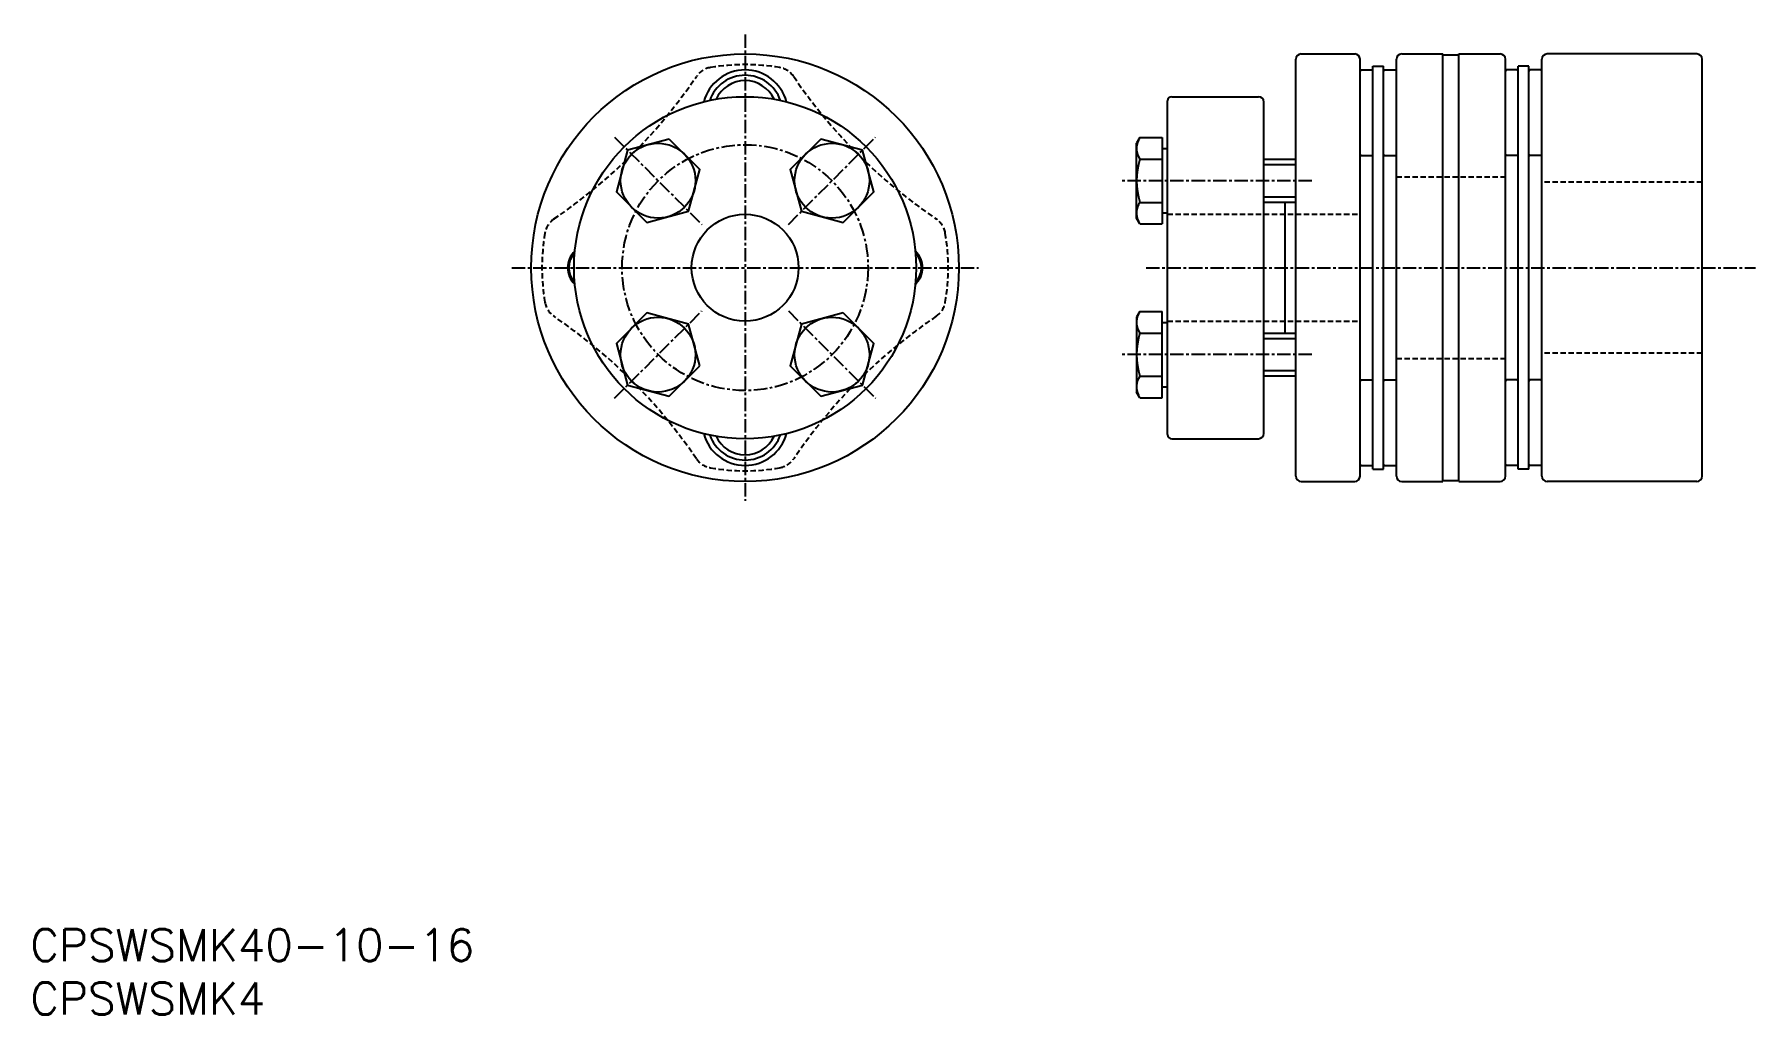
# Model space of a CAD drawing. Extents: x 45 to 206, y 37 to 129.
import ezdxf
from ezdxf.enums import TextEntityAlignment as Align

# ---------------------------------------------------------------- set-up
doc = ezdxf.new("R2010")
doc.units = 0
doc.linetypes.add('CENTER', pattern=[2, 1.25, -0.25, 0.25, -0.25])
doc.linetypes.add('DASHED', pattern=[0.75, 0.5, -0.25])
doc.layers.get('0').update_dxf_attribs({"linetype": 'CONTINUOUS'})
doc.layers.add('CENTER', color=1, linetype='CENTER')
doc.styles.get("Standard").update_dxf_attribs({"font": 'txt.shx', "bigfont": 'extfont.shx'})

msp = doc.modelspace()

# ---------------------------------------------------------------- linework, layer by layer
at = {"color": 7, "linetype": 'CONTINUOUS'}
for p, q in [((163.16, 87.67), (163.16, 126.67)), ((163.66, 127.17), (168.66, 127.17)), ((169.16, 87.67), (169.16, 126.67)), ((169.26, 125.67), (170.26, 125.67)), ((170.36, 88.32), (170.36, 126.02)), ((170.36, 126.02), (171.36, 126.02)), ((171.36, 88.32), (171.36, 126.02)), ((171.46, 125.67), (172.46, 125.67)), ((172.56, 87.67), (172.56, 126.67)), ((173.06, 127.17), (176.91, 127.17)), ((176.91, 87.17), (176.91, 127.17)), ((176.91, 127.07), (178.41, 127.07)), ((178.41, 127.17), (182.26, 127.17)), ((178.41, 87.17), (178.41, 127.17)), ((182.76, 87.67), (182.76, 126.67)), ((183.86, 125.67), (182.86, 125.67)), ((184.96, 126.02), (183.96, 126.02)), ((183.96, 88.32), (183.96, 126.02)), ((184.96, 88.32), (184.96, 126.02)), ((186.06, 125.67), (185.06, 125.67)), ((186.16, 87.67), (186.16, 126.67)), ((200.66, 127.17), (186.66, 127.17)), ((201.16, 87.67), (201.16, 126.67)), ((151.16, 91.57), (151.16, 122.77)), ((151.56, 123.17), (159.66, 123.17)), ((160.16, 91.67), (160.16, 122.67)), ((148.57, 119.35), (148.26, 118.81)), ((148.57, 119.35), (150.66, 119.35)), ((150.66, 119.35), (150.66, 111.26)), ((148.26, 111.81), (148.26, 118.81)), ((150.66, 118.31), (151.16, 118.31)), ((169.26, 117.67), (170.26, 117.67)), ((171.46, 117.67), (172.46, 117.67)), ((183.86, 117.67), (182.86, 117.67)), ((186.06, 117.67), (185.06, 117.67)), ((148.57, 117.33), (150.66, 117.33)), ((160.16, 117.31), (163.16, 117.31)), ((160.16, 116.81), (163.16, 116.81)), ((148.57, 113.28), (150.66, 113.28)), ((160.16, 113.81), (163.16, 113.81)), ((160.16, 113.31), (163.16, 113.31)), ((162.16, 101.04), (162.16, 113.31)), ((148.57, 111.26), (148.26, 111.81)), ((148.57, 111.26), (150.66, 111.26)), ((150.66, 112.31), (151.16, 112.31)), ((148.57, 103.08), (148.26, 102.54)), ((148.57, 103.08), (150.66, 103.08)), ((150.66, 95), (150.66, 103.08)), ((148.26, 102.54), (148.26, 95.54)), ((150.66, 102.04), (151.16, 102.04)), ((148.57, 101.06), (150.66, 101.06)), ((160.16, 101.04), (163.16, 101.04)), ((160.16, 100.54), (163.16, 100.54)), ((148.57, 97.02), (150.66, 97.02)), ((160.16, 97.54), (163.16, 97.54)), ((160.16, 97.04), (163.16, 97.04)), ((169.26, 96.67), (170.26, 96.67)), ((171.46, 96.67), (172.46, 96.67)), ((183.86, 96.67), (182.86, 96.67)), ((186.06, 96.67), (185.06, 96.67)), ((148.57, 95), (148.26, 95.54)), ((148.57, 95), (150.66, 95)), ((150.66, 96.04), (151.16, 96.04)), ((151.56, 91.17), (159.66, 91.17)), ((169.26, 88.67), (170.26, 88.67)), ((171.46, 88.67), (172.46, 88.67)), ((183.86, 88.67), (182.86, 88.67)), ((186.06, 88.67), (185.06, 88.67)), ((163.66, 87.17), (168.66, 87.17)), ((170.36, 88.32), (171.36, 88.32)), ((173.06, 87.17), (176.91, 87.17)), ((176.91, 87.27), (178.41, 87.27)), ((178.41, 87.17), (182.26, 87.17)), ((184.96, 88.32), (183.96, 88.32)), ((200.66, 87.17), (186.66, 87.17))]:
    msp.add_line(p, q, dxfattribs=at)
at = {"color": 3, "linetype": 'DASHED'}
for p, q in [((172.56, 115.67), (182.76, 115.67)), ((201.16, 115.17), (186.16, 115.17)), ((151.16, 112.17), (169.16, 112.17)), ((151.16, 102.17), (169.16, 102.17)), ((172.56, 98.67), (182.76, 98.67)), ((201.16, 99.17), (186.16, 99.17))]:
    msp.add_line(p, q, dxfattribs=at)
at = {"color": 7, "linetype": 'CONTINUOUS'}
for points in [[(104.55, 119.21), (100.65, 118.16), (99.6, 114.26), (102.46, 111.4), (106.36, 112.45), (107.41, 116.35)], [(122.63, 118.16), (118.72, 119.21), (115.86, 116.35), (116.91, 112.45), (120.81, 111.4), (123.67, 114.26)], [(107.41, 98), (106.36, 101.9), (102.46, 102.95), (99.6, 100.09), (100.65, 96.18), (104.55, 95.14)], [(120.81, 102.95), (116.91, 101.9), (115.86, 98), (118.72, 95.14), (122.63, 96.18), (123.67, 100.09)]]:
    msp.add_lwpolyline(points, close=True, dxfattribs=at)
for centre, radius in [((111.64, 107.17), 20), ((111.64, 107.17), 16), ((103.5, 115.31), 3.5), ((119.77, 115.31), 3.5), ((111.64, 107.17), 5), ((103.5, 99.04), 3.5), ((119.77, 99.04), 3.5)]:
    msp.add_circle(centre, radius, dxfattribs=at)
at = {"color": 3, "linetype": 'DASHED'}
for centre, radius, start, end in [((108.74, 123.93), 2, 99.8118, 145.8591), ((111.64, 107.17), 19, 80.1882, 99.8118), ((114.53, 123.93), 2, 34.1409, 80.1882), ((65.7, 153.11), 50, 304.1409, 325.8591), ((157.57, 153.11), 50, 214.1409, 235.8591), ((94.89, 110.07), 2, 124.1409, 170.1882), ((128.39, 110.07), 2, 9.8118, 55.8591), ((111.64, 107.17), 19, 170.1882, 189.8118), ((111.64, 107.17), 19, 350.1882, 9.8118), ((94.89, 104.28), 2, 189.8118, 235.8591), ((128.39, 104.28), 2, 304.1409, 350.1882), ((65.7, 61.24), 50, 34.1409, 55.8591), ((157.57, 61.24), 50, 124.1409, 145.8591), ((108.74, 90.42), 2, 214.1409, 260.1882), ((114.53, 90.42), 2, 279.8118, 325.8591), ((111.64, 107.17), 19, 260.1882, 279.8118)]:
    msp.add_arc(centre, radius, start, end, dxfattribs=at)
at = {"color": 7, "linetype": 'CONTINUOUS'}
for centre, radius, start, end in [((111.64, 121.67), 4, 14.8604, 165.1396), ((163.66, 126.67), 0.5, 90, 180), ((168.66, 126.67), 0.5, 0, 90), ((169.26, 125.57), 0.1, 90, 180), ((170.26, 125.57), 0.1, 0, 90), ((171.46, 125.57), 0.1, 90, 180), ((172.46, 125.57), 0.1, 0, 90), ((173.06, 126.67), 0.5, 90, 180), ((182.26, 126.67), 0.5, 0, 90), ((182.86, 125.57), 0.1, 90, 180), ((183.86, 125.57), 0.1, 0, 90), ((185.06, 125.57), 0.1, 90, 180), ((186.06, 125.57), 0.1, 0, 90), ((186.66, 126.67), 0.5, 90, 180), ((200.66, 126.67), 0.5, 0, 90), ((111.64, 121.67), 3.5, 19.2718, 160.7282), ((111.64, 121.67), 3, 24.9871, 155.0129), ((151.56, 122.77), 0.4, 90, 180), ((159.66, 122.67), 0.5, 0, 90), ((150.04, 118.34), 1.79, 154.4469, 214.4469), ((169.26, 117.77), 0.1, 180, 270), ((170.26, 117.77), 0.1, 270, 0), ((171.46, 117.77), 0.1, 180, 270), ((172.46, 117.77), 0.1, 270, 0), ((182.86, 117.77), 0.1, 180, 270), ((183.86, 117.77), 0.1, 270, 0), ((185.06, 117.77), 0.1, 180, 270), ((186.06, 117.77), 0.1, 270, 0), ((154.94, 115.31), 6.68, 162.3875, 197.6125), ((150.04, 112.27), 1.79, 145.5531, 205.5531), ((97.14, 107.17), 2.1, 132.7513, 227.2487), ((97.14, 107.17), 2, 136.0402, 223.9598), ((126.14, 107.17), 2.1, 312.7513, 47.2487), ((126.14, 107.17), 2, 316.0402, 43.9598), ((150.04, 102.07), 1.79, 154.4469, 214.4469), ((154.94, 99.04), 6.68, 162.3875, 197.6125), ((150.04, 96.01), 1.79, 145.5531, 205.5531), ((169.26, 96.57), 0.1, 90, 180), ((170.26, 96.57), 0.1, 0, 90), ((171.46, 96.57), 0.1, 90, 180), ((172.46, 96.57), 0.1, 0, 90), ((182.86, 96.57), 0.1, 90, 180), ((183.86, 96.57), 0.1, 0, 90), ((185.06, 96.57), 0.1, 90, 180), ((186.06, 96.57), 0.1, 0, 90), ((111.64, 92.67), 4, 194.8604, 345.1396), ((111.64, 92.67), 3.5, 199.2718, 340.7282), ((111.64, 92.67), 3, 204.9871, 335.0129), ((151.56, 91.57), 0.4, 180, 270), ((159.66, 91.67), 0.5, 270, 360), ((169.26, 88.77), 0.1, 180, 270), ((169.26, 88.77), 0.1, 180, 270), ((170.26, 88.77), 0.1, 270, 0), ((171.46, 88.77), 0.1, 180, 270), ((172.46, 88.77), 0.1, 270, 0), ((172.46, 88.77), 0.1, 270, 0), ((182.86, 88.77), 0.1, 180, 270), ((183.86, 88.77), 0.1, 270, 0), ((185.06, 88.77), 0.1, 180, 270), ((186.06, 88.77), 0.1, 270, 0), ((163.66, 87.67), 0.5, 180, 270), ((168.66, 87.67), 0.5, 270, 0), ((173.06, 87.67), 0.5, 180, 270), ((182.26, 87.67), 0.5, 270, 0), ((186.66, 87.67), 0.5, 180, 270), ((200.66, 87.67), 0.5, 270, 0)]:
    msp.add_arc(centre, radius, start, end, dxfattribs=at)
at = {"layer": 'CENTER', "color": 1, "linetype": 'CENTER'}
for p, q in [((111.64, 129), (111.64, 85.35)), ((99.42, 119.39), (107.59, 111.22)), ((115.69, 111.22), (123.85, 119.39)), ((164.66, 115.31), (146.76, 115.31)), ((89.82, 107.17), (133.46, 107.17)), ((149.16, 107.17), (206.16, 107.17)), ((99.42, 94.96), (107.59, 103.12)), ((115.69, 103.12), (123.85, 94.96)), ((164.66, 99.04), (146.76, 99.04))]:
    msp.add_line(p, q, dxfattribs=at)
msp.add_circle((111.64, 107.17), 11.5, dxfattribs=at)

# ---------------------------------------------------------------- texts
at = {"color": 7, "linetype": 'CONTINUOUS'}
for s, p in [('CPSWSMK40-10-16', (44.78, 43.8)), ('CPSWSMK4', (44.78, 38.8))]:
    msp.add_text(s, height=3, dxfattribs=at).set_placement(p, align=Align.MIDDLE_LEFT)

doc.saveas('drawing.dxf')
